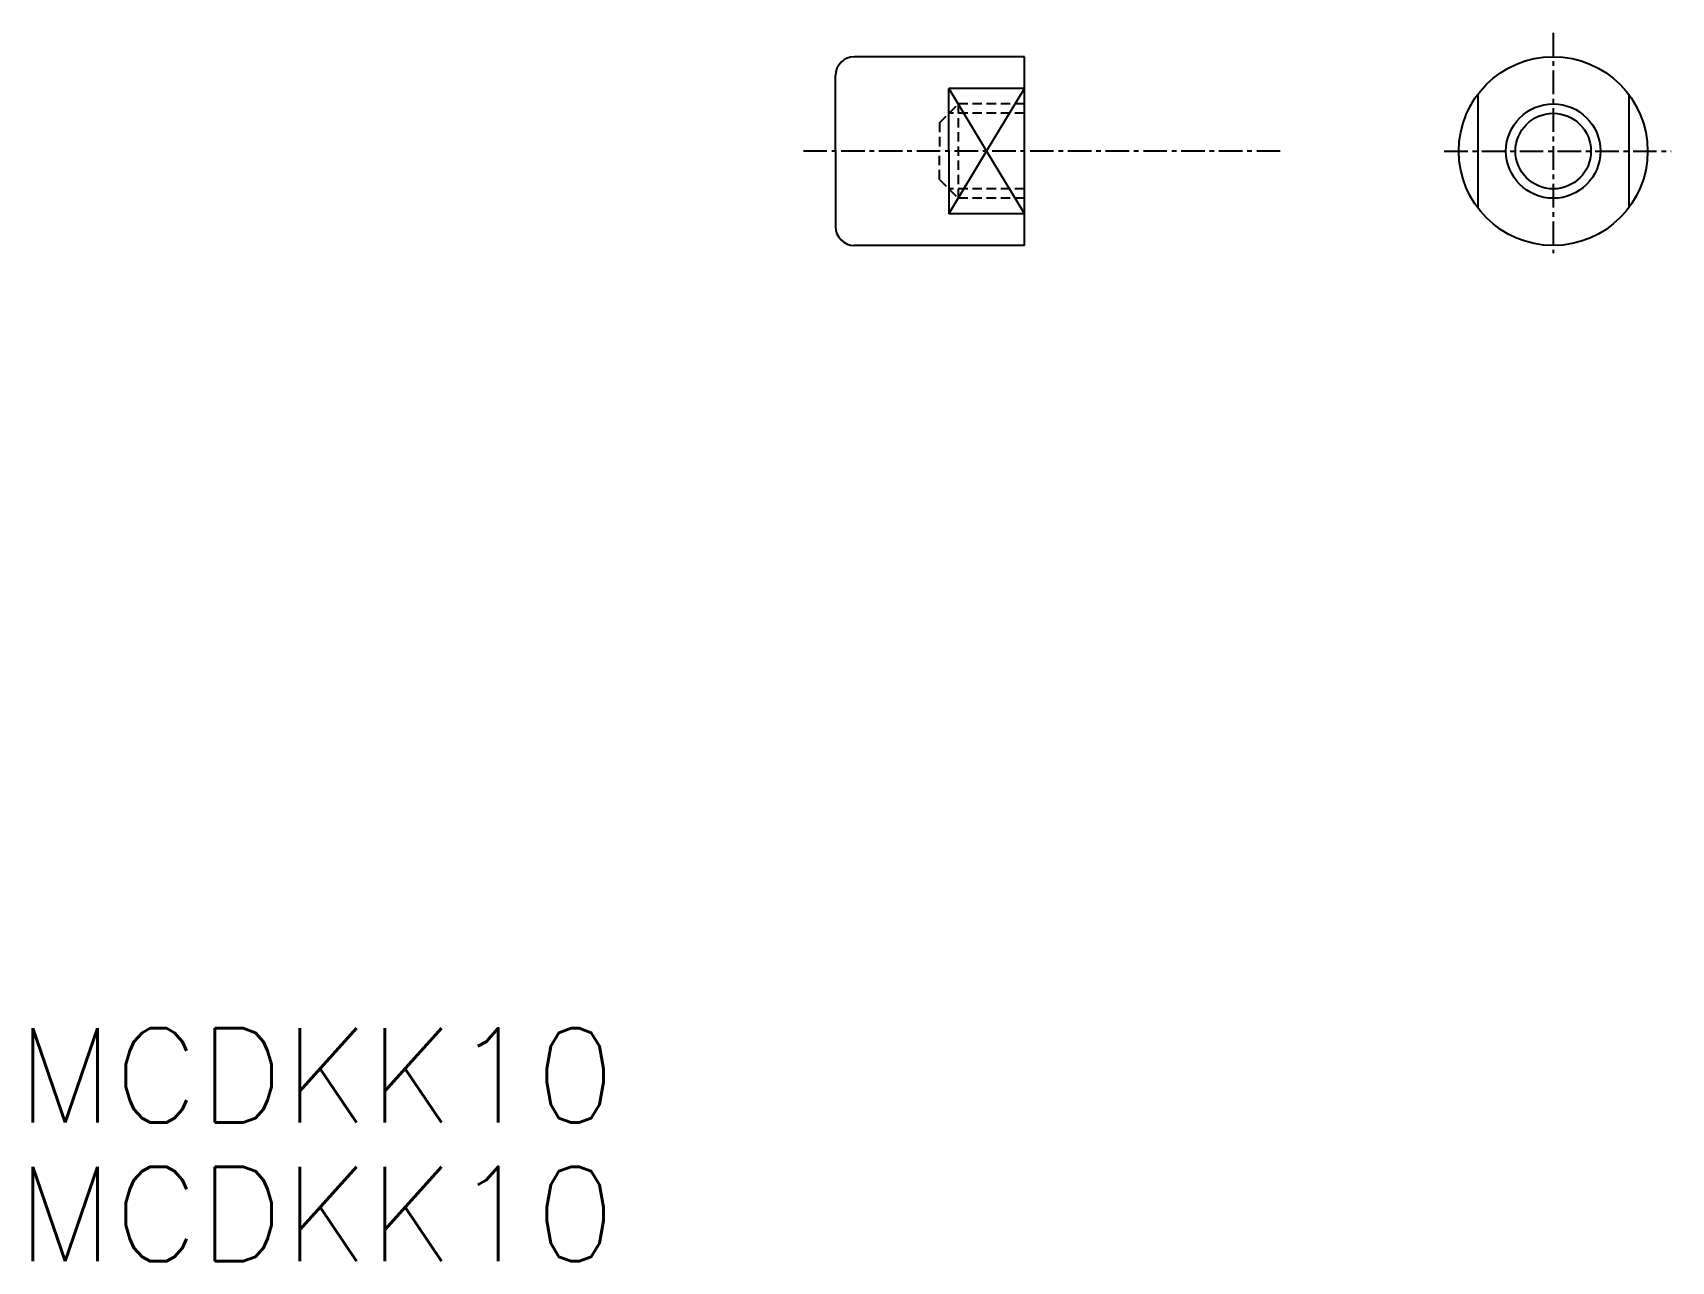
# Model space of a CAD drawing. Extents: x 361.6 to 448.3, y -38.8 to 26.2.
import ezdxf

# ---------------------------------------------------------------- set-up
doc = ezdxf.new("R2010")
doc.units = 0
doc.linetypes.add('CENTER', pattern=[2, 1.25, -0.25, 0.25, -0.25])
doc.linetypes.add('DASHED', pattern=[0.75, 0.5, -0.25])
doc.layers.get('0').update_dxf_attribs({"linetype": 'CONTINUOUS'})
doc.layers.add('CENTER', color=1, linetype='CENTER')
doc.styles.get("Standard").update_dxf_attribs({"font": 'txt.shx'})

msp = doc.modelspace()

# ---------------------------------------------------------------- linework, layer by layer
at = {"color": 7, "linetype": 'CONTINUOUS'}
for p, q in [((414.086, 24.953), (405.086, 24.953)), ((414.086, 14.953), (414.086, 24.953)), ((404.086, 19.953), (404.086, 23.953)), ((414.086, 23.27), (410.086, 23.27)), ((410.086, 19.953), (410.086, 23.27)), ((438.086, 22.953), (438.086, 16.953)), ((446.086, 22.953), (446.086, 16.953)), ((404.086, 19.953), (404.086, 15.953)), ((410.086, 19.953), (410.086, 16.637)), ((414.086, 16.637), (410.086, 16.637)), ((414.086, 14.953), (405.086, 14.953))]:
    msp.add_line(p, q, dxfattribs=at)
at = {"color": 3, "linetype": 'CONTINUOUS'}
for p, q in [((410.086, 23.27), (412.086, 19.953)), ((412.086, 19.953), (414.086, 23.27)), ((410.086, 16.637), (412.086, 19.953)), ((412.086, 19.953), (414.086, 16.637))]:
    msp.add_line(p, q, dxfattribs=at)
at = {"color": 3, "linetype": 'DASHED'}
for p, q in [((409.586, 21.453), (410.586, 22.453)), ((414.086, 21.953), (410.086, 21.953)), ((414.086, 22.453), (410.586, 22.453)), ((410.586, 22.453), (410.586, 17.453)), ((409.586, 21.453), (409.586, 19.953)), ((409.586, 18.453), (409.586, 19.953)), ((409.586, 18.453), (410.586, 17.453)), ((414.086, 17.953), (410.086, 17.953)), ((414.086, 17.453), (410.586, 17.453))]:
    msp.add_line(p, q, dxfattribs=at)
at = {"color": 7, "linetype": 'CONTINUOUS'}
for radius in [5, 2]:
    msp.add_circle((442.086, 19.953), radius, dxfattribs=at)
at = {"color": 3, "linetype": 'CONTINUOUS'}
msp.add_circle((442.086, 19.953), 2.5, dxfattribs=at)
at = {"color": 7, "linetype": 'CONTINUOUS'}
for centre, start, end in [((405.086, 23.953), 90, 180), ((405.086, 15.953), 180, 270)]:
    msp.add_arc(centre, 1, start, end, dxfattribs=at)
at = {"layer": 'CENTER', "color": 1, "linetype": 'CENTER'}
for p, q in [((442.086, 26.219), (442.086, 14.548)), ((427.637, 19.953), (402.155, 19.953)), ((436.311, 19.953), (448.334, 19.953))]:
    msp.add_line(p, q, dxfattribs=at)

# ---------------------------------------------------------------- texts
at = {"color": 7, "linetype": 'CONTINUOUS'}
for p in [(360.731, -31.495), (360.731, -38.834)]:
    msp.add_text('MCDKK10', height=5, dxfattribs=at).set_placement(p)

doc.saveas('drawing.dxf')
